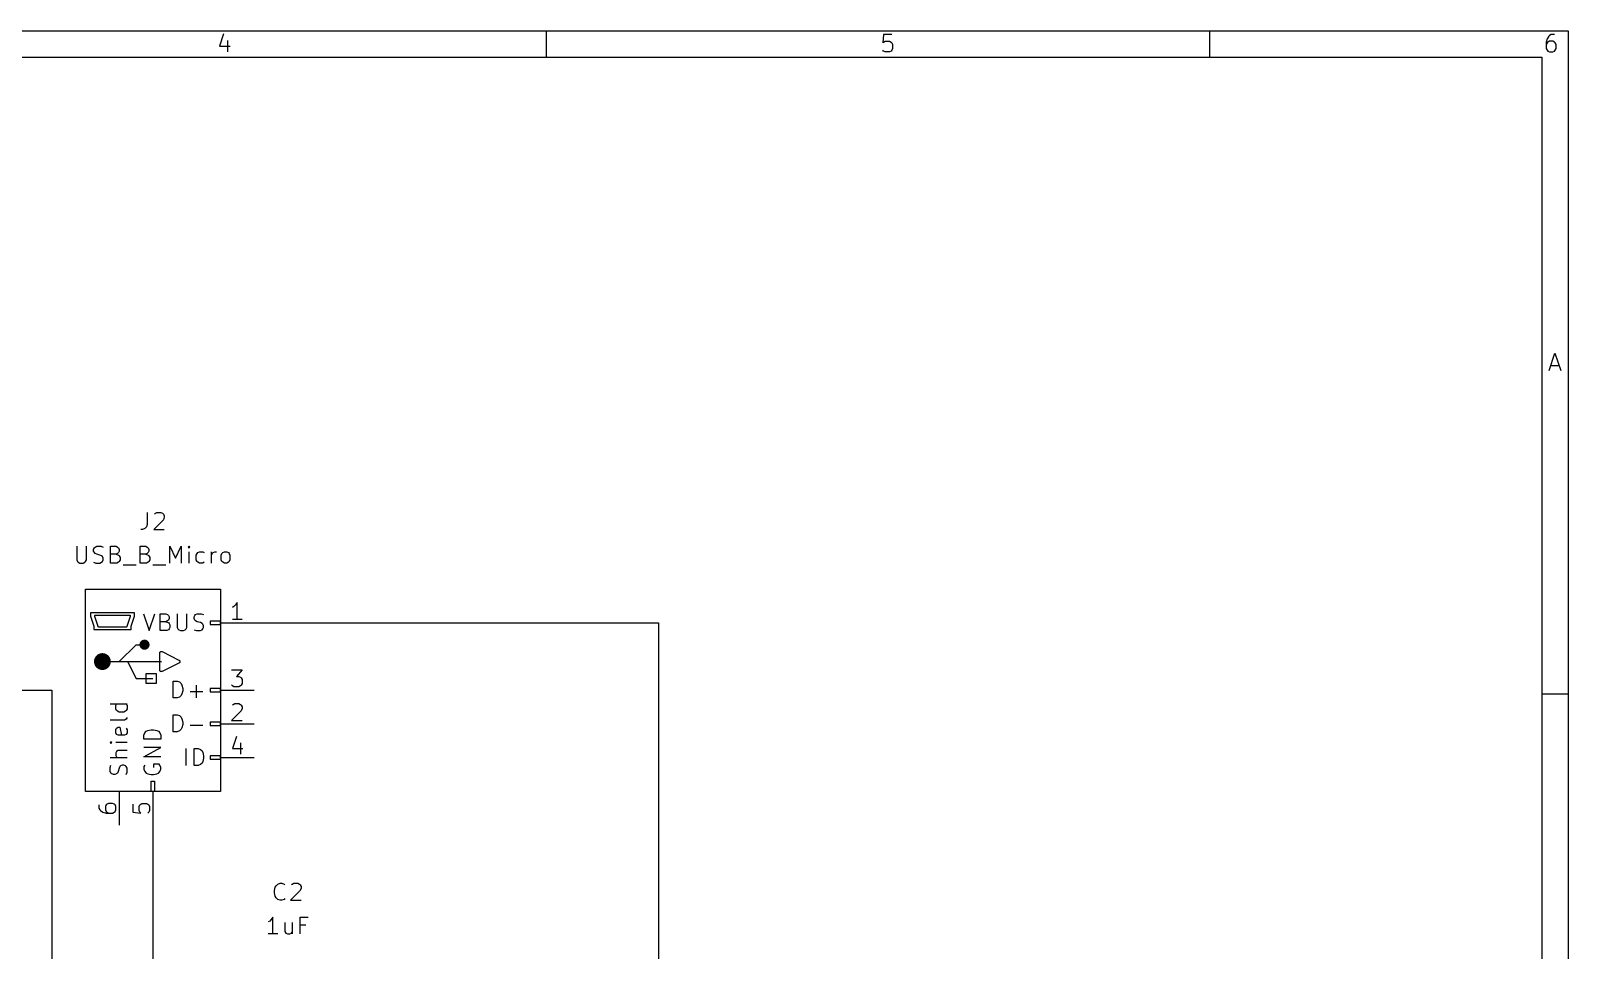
# Model space of a CAD drawing. Extents: x 0.4 to 11.3, y -7.9 to -0.4.
# Drawn here: x 6.737 to 11.299, y -3.121 to -0.394 of the extents above; entities that cross this region are included whole.
import ezdxf

# ---------------------------------------------------------------- set-up
doc = ezdxf.new("R2010")
doc.units = 0
doc.header["$MEASUREMENT"] = 0
for name, color, linetype in [('CYAN2', 4, 'CONTINUOUS'), ('GREEN3', 91, 'CONTINUOUS'), ('LYELLOW', 51, 'CONTINUOUS'), ('RED2', 1, 'CONTINUOUS'), ('RED3', 11, 'CONTINUOUS')]:
    doc.layers.add(name, color=color, linetype=linetype)

msp = doc.modelspace()

# ---------------------------------------------------------------- linework, layer by layer
at = {"layer": 'CYAN2', "linetype": 'CONTINUOUS'}
for p, q in [((7.0833, -1.8228), (7.0833, -1.8585)), ((7.1071, -1.8252), (7.1119, -1.8228)), ((7.1119, -1.8228), (7.1238, -1.8228)), ((7.1238, -1.8228), (7.1286, -1.8252)), ((7.081, -1.8657), (7.0762, -1.8704)), ((7.0833, -1.8585), (7.081, -1.8657)), ((7.131, -1.8442), (7.1024, -1.8728)), ((7.1048, -1.8276), (7.1071, -1.8252)), ((7.1286, -1.8252), (7.131, -1.8276)), ((7.131, -1.8276), (7.1333, -1.8323)), ((7.1333, -1.8371), (7.131, -1.8442)), ((7.1333, -1.8323), (7.1333, -1.8371)), ((7.069, -1.8728), (7.0643, -1.8728)), ((7.0762, -1.8704), (7.069, -1.8728)), ((7.1024, -1.8728), (7.1333, -1.8728)), ((6.8738, -1.9228), (6.8738, -1.9633)), ((6.9024, -1.9633), (6.9024, -1.9228)), ((6.9238, -1.9323), (6.9262, -1.9276)), ((6.9238, -1.9371), (6.9238, -1.9323)), ((6.9262, -1.9419), (6.9238, -1.9371)), ((6.9262, -1.9276), (6.9286, -1.9252)), ((6.9286, -1.9442), (6.9262, -1.9419)), ((6.9286, -1.9252), (6.9333, -1.9228)), ((6.9333, -1.9466), (6.9286, -1.9442)), ((6.9333, -1.9228), (6.9452, -1.9228)), ((6.9429, -1.949), (6.9333, -1.9466)), ((6.9476, -1.9514), (6.9429, -1.949)), ((6.9452, -1.9228), (6.9524, -1.9252)), ((6.95, -1.9538), (6.9476, -1.9514)), ((6.9524, -1.9585), (6.95, -1.9538)), ((6.9524, -1.9633), (6.9524, -1.9585)), ((6.9738, -1.9728), (6.9738, -1.9228)), ((6.9738, -1.9228), (6.9905, -1.9228)), ((6.9905, -1.9466), (6.9738, -1.9466)), ((6.9905, -1.9228), (6.9952, -1.9252)), ((6.9952, -1.9442), (6.9905, -1.9466)), ((6.9905, -1.9466), (6.9976, -1.949)), ((6.9952, -1.9252), (6.9976, -1.9276)), ((6.9976, -1.9419), (6.9952, -1.9442)), ((6.9976, -1.9276), (7, -1.9323)), ((7, -1.9371), (6.9976, -1.9419)), ((6.9976, -1.949), (7, -1.9514)), ((7, -1.9323), (7, -1.9371)), ((7, -1.9514), (7.0024, -1.9561)), ((7.0024, -1.9561), (7.0024, -1.9633)), ((7.0619, -1.9728), (7.0619, -1.9228)), ((7.0619, -1.9228), (7.0786, -1.9228)), ((7.0786, -1.9466), (7.0619, -1.9466)), ((7.0786, -1.9228), (7.0833, -1.9252)), ((7.0833, -1.9442), (7.0786, -1.9466)), ((7.0786, -1.9466), (7.0857, -1.949)), ((7.0833, -1.9252), (7.0857, -1.9276)), ((7.0857, -1.9419), (7.0833, -1.9442)), ((7.0857, -1.9276), (7.0881, -1.9323)), ((7.0881, -1.9371), (7.0857, -1.9419)), ((7.0857, -1.949), (7.0881, -1.9514)), ((7.0881, -1.9323), (7.0881, -1.9371)), ((7.0881, -1.9514), (7.0905, -1.9561)), ((7.0905, -1.9561), (7.0905, -1.9633)), ((7.15, -1.9728), (7.15, -1.9228)), ((7.15, -1.9228), (7.1667, -1.9585)), ((7.1667, -1.9585), (7.1833, -1.9228)), ((7.1833, -1.9228), (7.1833, -1.9728)), ((7.2071, -1.9228), (7.2048, -1.9252)), ((7.2048, -1.9252), (7.2071, -1.9276)), ((7.2095, -1.9252), (7.2071, -1.9228)), ((7.2071, -1.9228), (7.2071, -1.9276)), ((7.2071, -1.9276), (7.2095, -1.9252)), ((7.2071, -1.9728), (7.2071, -1.9395)), ((7.2286, -1.949), (7.2309, -1.9442)), ((7.2286, -1.9633), (7.2286, -1.949)), ((7.2309, -1.9442), (7.2333, -1.9419)), ((7.2333, -1.9419), (7.2381, -1.9395)), ((7.2381, -1.9395), (7.2476, -1.9395)), ((7.2476, -1.9395), (7.2524, -1.9419)), ((7.2738, -1.9728), (7.2738, -1.9395)), ((7.2738, -1.949), (7.2762, -1.9442)), ((7.2762, -1.9442), (7.2786, -1.9419)), ((7.2786, -1.9419), (7.2833, -1.9395)), ((7.2833, -1.9395), (7.2881, -1.9395)), ((7.3024, -1.949), (7.3048, -1.9442)), ((7.3024, -1.9633), (7.3024, -1.949)), ((7.3048, -1.9442), (7.3071, -1.9419)), ((7.3071, -1.9419), (7.3119, -1.9395)), ((7.3119, -1.9395), (7.319, -1.9395)), ((7.319, -1.9395), (7.3238, -1.9419)), ((7.3238, -1.9419), (7.3262, -1.9442)), ((7.3262, -1.9442), (7.3286, -1.949)), ((7.3286, -1.949), (7.3286, -1.9633)), ((6.8738, -1.9633), (6.8762, -1.968)), ((6.8762, -1.968), (6.8786, -1.9704)), ((6.8786, -1.9704), (6.8833, -1.9728)), ((6.8833, -1.9728), (6.8929, -1.9728)), ((6.8929, -1.9728), (6.8976, -1.9704)), ((6.8976, -1.9704), (6.9, -1.968)), ((6.9, -1.968), (6.9024, -1.9633)), ((6.9238, -1.9704), (6.931, -1.9728)), ((6.931, -1.9728), (6.9429, -1.9728)), ((6.9429, -1.9728), (6.9476, -1.9704)), ((6.9476, -1.9704), (6.95, -1.968)), ((6.95, -1.968), (6.9524, -1.9633)), ((6.9929, -1.9728), (6.9738, -1.9728)), ((6.9976, -1.9704), (6.9929, -1.9728)), ((7, -1.968), (6.9976, -1.9704)), ((7.0024, -1.9633), (7, -1.968)), ((7.0119, -1.9776), (7.05, -1.9776)), ((7.0809, -1.9728), (7.0619, -1.9728)), ((7.0857, -1.9704), (7.0809, -1.9728)), ((7.0881, -1.968), (7.0857, -1.9704)), ((7.0905, -1.9633), (7.0881, -1.968)), ((7.1, -1.9776), (7.1381, -1.9776)), ((7.2309, -1.968), (7.2286, -1.9633)), ((7.2333, -1.9704), (7.2309, -1.968)), ((7.2381, -1.9728), (7.2333, -1.9704)), ((7.2476, -1.9728), (7.2381, -1.9728)), ((7.2524, -1.9704), (7.2476, -1.9728)), ((7.3048, -1.968), (7.3024, -1.9633)), ((7.3071, -1.9704), (7.3048, -1.968)), ((7.3119, -1.9728), (7.3071, -1.9704)), ((7.319, -1.9728), (7.3119, -1.9728)), ((7.3238, -1.9704), (7.319, -1.9728)), ((7.3262, -1.968), (7.3238, -1.9704)), ((7.3286, -1.9633), (7.3262, -1.968)), ((7.0719, -2.1231), (7.0886, -2.1731)), ((7.0886, -2.1731), (7.1052, -2.1231)), ((7.1219, -2.1731), (7.1219, -2.1231)), ((7.1219, -2.1231), (7.1386, -2.1231)), ((7.1386, -2.1231), (7.1433, -2.1255)), ((7.1433, -2.1255), (7.1457, -2.1279)), ((7.1457, -2.1422), (7.1433, -2.1446)), ((7.1457, -2.1279), (7.1481, -2.1327)), ((7.1481, -2.1374), (7.1457, -2.1422)), ((7.1481, -2.1327), (7.1481, -2.1374)), ((7.1719, -2.1231), (7.1719, -2.1636)), ((7.2005, -2.1636), (7.2005, -2.1231)), ((7.2219, -2.1327), (7.2243, -2.1279)), ((7.2219, -2.1374), (7.2219, -2.1327)), ((7.2243, -2.1422), (7.2219, -2.1374)), ((7.2243, -2.1279), (7.2267, -2.1255)), ((7.2267, -2.1446), (7.2243, -2.1422)), ((7.2267, -2.1255), (7.2314, -2.1231)), ((7.2314, -2.1231), (7.2433, -2.1231)), ((7.2433, -2.1231), (7.2505, -2.1255)), ((7.1386, -2.1469), (7.1219, -2.1469)), ((7.1409, -2.1731), (7.1219, -2.1731)), ((7.1433, -2.1446), (7.1386, -2.1469)), ((7.1386, -2.1469), (7.1457, -2.1493)), ((7.1457, -2.1708), (7.1409, -2.1731)), ((7.1457, -2.1493), (7.1481, -2.1517)), ((7.1481, -2.1684), (7.1457, -2.1708)), ((7.1481, -2.1517), (7.1505, -2.1565)), ((7.1505, -2.1636), (7.1481, -2.1684)), ((7.1505, -2.1565), (7.1505, -2.1636)), ((7.1719, -2.1636), (7.1743, -2.1684)), ((7.1743, -2.1684), (7.1767, -2.1708)), ((7.1767, -2.1708), (7.1814, -2.1731)), ((7.1814, -2.1731), (7.1909, -2.1731)), ((7.1909, -2.1731), (7.1957, -2.1708)), ((7.1957, -2.1708), (7.1981, -2.1684)), ((7.1981, -2.1684), (7.2005, -2.1636)), ((7.2219, -2.1708), (7.229, -2.1731)), ((7.2314, -2.1469), (7.2267, -2.1446)), ((7.229, -2.1731), (7.241, -2.1731)), ((7.241, -2.1493), (7.2314, -2.1469)), ((7.2457, -2.1517), (7.241, -2.1493)), ((7.241, -2.1731), (7.2457, -2.1708)), ((7.2481, -2.1541), (7.2457, -2.1517)), ((7.2457, -2.1708), (7.2481, -2.1684)), ((7.2505, -2.1588), (7.2481, -2.1541)), ((7.2481, -2.1684), (7.2505, -2.1636)), ((7.2505, -2.1636), (7.2505, -2.1588)), ((7.16, -2.3731), (7.16, -2.3231)), ((7.16, -2.3231), (7.1719, -2.3231)), ((7.1719, -2.3231), (7.179, -2.3255)), ((7.179, -2.3255), (7.1838, -2.3303)), ((7.179, -2.3708), (7.1719, -2.3731)), ((7.1838, -2.366), (7.179, -2.3708)), ((7.1838, -2.3303), (7.1862, -2.335)), ((7.1862, -2.3612), (7.1838, -2.366)), ((7.1862, -2.335), (7.1886, -2.3446)), ((7.1886, -2.3517), (7.1862, -2.3612)), ((7.1886, -2.3446), (7.1886, -2.3517)), ((7.21, -2.3541), (7.2481, -2.3541)), ((7.229, -2.3731), (7.229, -2.335)), ((7.0231, -2.391), (6.9731, -2.391)), ((6.9898, -2.3957), (6.9922, -2.391)), ((6.9898, -2.4052), (6.9898, -2.3957)), ((6.9922, -2.41), (6.9898, -2.4052)), ((6.9946, -2.4124), (6.9922, -2.41)), ((6.9993, -2.4148), (6.9946, -2.4124)), ((7.0136, -2.4148), (6.9993, -2.4148)), ((7.0184, -2.4124), (7.0136, -2.4148)), ((7.0208, -2.41), (7.0184, -2.4124)), ((7.0208, -2.391), (7.0231, -2.3957)), ((7.0231, -2.4052), (7.0208, -2.41)), ((7.0231, -2.3957), (7.0231, -2.4052)), ((7.1719, -2.3731), (7.16, -2.3731)), ((7.016, -2.4386), (6.9731, -2.4386)), ((6.9898, -2.4671), (6.9922, -2.4624)), ((6.9922, -2.4624), (6.9969, -2.46)), ((6.9969, -2.46), (7.0017, -2.46)), ((7.0017, -2.46), (7.0065, -2.4838)), ((7.0208, -2.4362), (7.016, -2.4386)), ((7.0231, -2.4314), (7.0208, -2.4362)), ((7.0208, -2.4624), (7.0231, -2.4671)), ((7.16, -2.4731), (7.16, -2.4231)), ((7.16, -2.4231), (7.1719, -2.4231)), ((7.1719, -2.4231), (7.179, -2.4255)), ((7.179, -2.4255), (7.1838, -2.4303)), ((7.1838, -2.4303), (7.1862, -2.435)), ((7.1862, -2.4612), (7.1838, -2.466)), ((7.1862, -2.435), (7.1886, -2.4446)), ((7.1886, -2.4517), (7.1862, -2.4612)), ((7.1886, -2.4446), (7.1886, -2.4517)), ((7.21, -2.4541), (7.2481, -2.4541)), ((6.9755, -2.5029), (6.9731, -2.5052)), ((6.9731, -2.5052), (6.9755, -2.5076)), ((6.9731, -2.5052), (6.9779, -2.5052)), ((6.9779, -2.5052), (6.9755, -2.5029)), ((6.9755, -2.5076), (6.9779, -2.5052)), ((6.9898, -2.4767), (6.9898, -2.4671)), ((6.9922, -2.4814), (6.9898, -2.4767)), ((7.0231, -2.5052), (6.9898, -2.5052)), ((6.9969, -2.4838), (6.9922, -2.4814)), ((7.016, -2.4838), (6.9969, -2.4838)), ((7.0208, -2.4814), (7.016, -2.4838)), ((7.0231, -2.4767), (7.0208, -2.4814)), ((7.0231, -2.4671), (7.0231, -2.4767)), ((7.0731, -2.4838), (7.0755, -2.4767)), ((7.0731, -2.4957), (7.0731, -2.4838)), ((7.1231, -2.4957), (7.0731, -2.4957)), ((7.0755, -2.4767), (7.0803, -2.4719)), ((7.0803, -2.4719), (7.085, -2.4695)), ((7.085, -2.4695), (7.0946, -2.4671)), ((7.0946, -2.4671), (7.1017, -2.4671)), ((7.1017, -2.4671), (7.1112, -2.4695)), ((7.1112, -2.4695), (7.116, -2.4719)), ((7.116, -2.4719), (7.1208, -2.4767)), ((7.1208, -2.4767), (7.1231, -2.4838)), ((7.1231, -2.4838), (7.1231, -2.4957)), ((7.1719, -2.4731), (7.16, -2.4731)), ((7.179, -2.4708), (7.1719, -2.4731)), ((7.1838, -2.466), (7.179, -2.4708)), ((7.0231, -2.5505), (6.9731, -2.5505)), ((6.9922, -2.5314), (6.9898, -2.5362)), ((6.9898, -2.5362), (6.9898, -2.5433)), ((6.9898, -2.5433), (6.9922, -2.5481)), ((6.9969, -2.529), (6.9922, -2.5314)), ((6.9922, -2.5481), (6.9946, -2.5505)), ((7.0231, -2.529), (6.9969, -2.529)), ((7.0731, -2.5481), (7.1231, -2.5195)), ((7.1231, -2.5195), (7.0731, -2.5195)), ((7.1231, -2.5481), (7.0731, -2.5481)), ((7.1981, -2.5731), (7.1981, -2.5231)), ((7.2219, -2.5731), (7.2219, -2.5231)), ((7.2219, -2.5231), (7.2338, -2.5231)), ((7.2338, -2.5231), (7.2409, -2.5255)), ((7.2409, -2.5255), (7.2457, -2.5303)), ((7.2457, -2.5303), (7.2481, -2.535)), ((7.2481, -2.535), (7.2505, -2.5446)), ((7.2505, -2.5517), (7.2481, -2.5612)), ((7.2505, -2.5446), (7.2505, -2.5517)), ((6.9731, -2.579), (6.9755, -2.5719)), ((6.9731, -2.5909), (6.9731, -2.579)), ((6.9755, -2.5957), (6.9731, -2.5909)), ((6.9779, -2.5981), (6.9755, -2.5957)), ((6.9827, -2.6005), (6.9779, -2.5981)), ((6.9922, -2.5981), (6.9874, -2.6005)), ((6.9946, -2.5957), (6.9922, -2.5981)), ((6.9969, -2.5909), (6.9946, -2.5957)), ((6.9993, -2.5814), (6.9969, -2.5909)), ((7.0017, -2.5767), (6.9993, -2.5814)), ((7.0041, -2.5743), (7.0017, -2.5767)), ((7.0088, -2.5719), (7.0041, -2.5743)), ((7.0136, -2.5719), (7.0088, -2.5719)), ((7.0184, -2.5743), (7.0136, -2.5719)), ((7.0208, -2.5767), (7.0184, -2.5743)), ((7.0231, -2.5814), (7.0208, -2.5767)), ((7.0208, -2.6005), (7.0231, -2.5933)), ((7.0231, -2.5933), (7.0231, -2.5814)), ((7.0755, -2.5719), (7.0731, -2.5767)), ((7.0731, -2.5767), (7.0731, -2.5838)), ((7.0731, -2.5838), (7.0755, -2.5909)), ((7.0755, -2.5909), (7.0803, -2.5957)), ((7.0803, -2.5957), (7.085, -2.5981)), ((7.085, -2.5981), (7.0946, -2.6005)), ((7.1184, -2.5695), (7.1017, -2.5695)), ((7.1017, -2.5695), (7.1017, -2.579)), ((7.1017, -2.6005), (7.1112, -2.5981)), ((7.1112, -2.5981), (7.116, -2.5957)), ((7.116, -2.5957), (7.1208, -2.5909)), ((7.1208, -2.5719), (7.1184, -2.5695)), ((7.1231, -2.579), (7.1208, -2.5719)), ((7.1208, -2.5909), (7.1231, -2.5838)), ((7.1231, -2.5838), (7.1231, -2.579)), ((7.2338, -2.5731), (7.2219, -2.5731)), ((7.2409, -2.5708), (7.2338, -2.5731)), ((7.2457, -2.566), (7.2409, -2.5708)), ((7.2481, -2.5612), (7.2457, -2.566)), ((6.9874, -2.6005), (6.9827, -2.6005)), ((7.0946, -2.6005), (7.1017, -2.6005)), ((7.4607, -2.9442), (7.4631, -2.9347)), ((7.4607, -2.9514), (7.4607, -2.9442)), ((7.4631, -2.9609), (7.4607, -2.9514)), ((7.4631, -2.9347), (7.4655, -2.9299)), ((7.4655, -2.9657), (7.4631, -2.9609)), ((7.4655, -2.9299), (7.4702, -2.9252)), ((7.4702, -2.9252), (7.4774, -2.9228)), ((7.4774, -2.9228), (7.4821, -2.9228)), ((7.4821, -2.9228), (7.4893, -2.9252)), ((7.4893, -2.9252), (7.4917, -2.9276)), ((7.5369, -2.9442), (7.5083, -2.9728)), ((7.5107, -2.9276), (7.5131, -2.9252)), ((7.5131, -2.9252), (7.5179, -2.9228)), ((7.5179, -2.9228), (7.5298, -2.9228)), ((7.5298, -2.9228), (7.5345, -2.9252)), ((7.5345, -2.9252), (7.5369, -2.9276)), ((7.5369, -2.9276), (7.5393, -2.9323)), ((7.5393, -2.9371), (7.5369, -2.9442)), ((7.5393, -2.9323), (7.5393, -2.9371)), ((7.4702, -2.9704), (7.4655, -2.9657)), ((7.4774, -2.9728), (7.4702, -2.9704)), ((7.4821, -2.9728), (7.4774, -2.9728)), ((7.4893, -2.9704), (7.4821, -2.9728)), ((7.4917, -2.968), (7.4893, -2.9704)), ((7.5083, -2.9728), (7.5393, -2.9728)), ((7.4464, -3.0347), (7.4417, -3.0371)), ((7.4512, -3.0299), (7.4464, -3.0347)), ((7.456, -3.0228), (7.4512, -3.0299)), ((7.456, -3.0728), (7.456, -3.0228)), ((7.4917, -3.0395), (7.4917, -3.0657)), ((7.5131, -3.0395), (7.5131, -3.0728)), ((7.5369, -3.0728), (7.5369, -3.0228)), ((7.5369, -3.0228), (7.5607, -3.0228)), ((7.5536, -3.0466), (7.5369, -3.0466)), ((7.4702, -3.0728), (7.4417, -3.0728)), ((7.4917, -3.0657), (7.494, -3.0704)), ((7.494, -3.0704), (7.4988, -3.0728)), ((7.4988, -3.0728), (7.506, -3.0728)), ((7.506, -3.0728), (7.5107, -3.0704)), ((7.5107, -3.0704), (7.5131, -3.068))]:
    msp.add_line(p, q, dxfattribs=at)
at = {"layer": 'GREEN3', "linetype": 'CONTINUOUS'}
for p, q in [((7.4, -2.15), (8.6, -2.15)), ((8.6, -2.15), (8.6, -3.25)), ((4.4, -2.35), (6.8, -2.35)), ((6.8, -2.35), (6.8, -5.5)), ((7.1, -2.75), (7.1, -3.25))]:
    msp.add_line(p, q, dxfattribs=at)
at = {"layer": 'LYELLOW', "linetype": 'CONTINUOUS'}
for p, q in [((6.9, -2.65), (6.9, -2.05)), ((6.9, -2.05), (7.3, -2.05)), ((7.3, -2.05), (7.3, -2.65)), ((7.3, -2.65), (6.9, -2.65))]:
    msp.add_line(p, q, dxfattribs=at)
at = {"layer": 'RED2', "linetype": 'CONTINUOUS'}
for p, q in [((0.3937, -0.3937), (11.2993, -0.3937)), ((7.3093, -0.4028), (7.2971, -0.4394)), ((8.2677, -0.4724), (8.2677, -0.3937)), ((9.268, -0.4053), (9.2656, -0.4296)), ((9.2924, -0.4053), (9.268, -0.4053)), ((10.2362, -0.4724), (10.2362, -0.3937)), ((11.2414, -0.4101), (11.2365, -0.4174)), ((11.2439, -0.4077), (11.2414, -0.4101)), ((11.2487, -0.4053), (11.2439, -0.4077)), ((11.2585, -0.4053), (11.2487, -0.4053)), ((11.2993, -0.3937), (11.2993, -7.8743)), ((7.2971, -0.4394), (7.3288, -0.4394)), ((7.3215, -0.4223), (7.3215, -0.4564)), ((9.2656, -0.4296), (9.268, -0.4272)), ((9.268, -0.454), (9.2656, -0.4516)), ((9.268, -0.4272), (9.2729, -0.4248)), ((9.2729, -0.4564), (9.268, -0.454)), ((9.2729, -0.4248), (9.2851, -0.4248)), ((9.2851, -0.4248), (9.29, -0.4272)), ((9.29, -0.454), (9.2851, -0.4564)), ((9.29, -0.4272), (9.2924, -0.4296)), ((9.2924, -0.4516), (9.29, -0.454)), ((9.2924, -0.4296), (9.2948, -0.4345)), ((9.2948, -0.4467), (9.2924, -0.4516)), ((9.2948, -0.4345), (9.2948, -0.4467)), ((11.2365, -0.4174), (11.2341, -0.4272)), ((11.2341, -0.4272), (11.2341, -0.4467)), ((11.2365, -0.4296), (11.2341, -0.4345)), ((11.2341, -0.4467), (11.2365, -0.4516)), ((11.239, -0.4272), (11.2365, -0.4296)), ((11.2365, -0.4516), (11.239, -0.454)), ((11.2439, -0.4248), (11.239, -0.4272)), ((11.239, -0.454), (11.2439, -0.4564)), ((11.2536, -0.4248), (11.2439, -0.4248)), ((11.2585, -0.4272), (11.2536, -0.4248)), ((11.2536, -0.4564), (11.2585, -0.454)), ((11.2609, -0.4296), (11.2585, -0.4272)), ((11.2585, -0.454), (11.2609, -0.4516)), ((11.2633, -0.4345), (11.2609, -0.4296)), ((11.2609, -0.4516), (11.2633, -0.4467)), ((11.2633, -0.4467), (11.2633, -0.4345)), ((0.4724, -0.4724), (11.2206, -0.4724)), ((9.2851, -0.4564), (9.2729, -0.4564)), ((11.2206, -0.4724), (11.2206, -7.7956)), ((11.2439, -0.4564), (11.2536, -0.4564)), ((11.2429, -1.4013), (11.2599, -1.3501)), ((11.2599, -1.3501), (11.277, -1.4013)), ((11.2477, -1.3867), (11.2721, -1.3867)), ((6.9, -2.65), (6.9, -2.05)), ((6.9, -2.05), (7.3, -2.05)), ((7.3, -2.05), (7.3, -2.65)), ((6.915, -2.12), (6.915, -2.13)), ((7.045, -2.12), (6.915, -2.12)), ((6.915, -2.13), (6.925, -2.16)), ((6.927, -2.1304), (6.9271, -2.1299)), ((6.9271, -2.1305), (6.927, -2.1304)), ((6.9271, -2.1292), (6.9273, -2.1288)), ((6.9271, -2.1293), (6.9271, -2.1292)), ((6.9271, -2.1294), (6.9271, -2.1293)), ((6.9271, -2.1299), (6.9271, -2.1294)), ((6.9271, -2.1306), (6.9271, -2.1305)), ((6.9271, -2.1307), (6.9271, -2.1306)), ((6.9272, -2.1309), (6.9271, -2.1307)), ((6.9372, -2.1609), (6.9272, -2.1309)), ((6.9273, -2.1288), (6.9275, -2.1283)), ((6.9275, -2.1283), (6.9276, -2.1283)), ((6.9276, -2.1282), (6.928, -2.1278)), ((6.9276, -2.1283), (6.9276, -2.1282)), ((6.928, -2.1278), (6.9283, -2.1275)), ((6.9283, -2.1275), (6.9284, -2.1275)), ((6.9284, -2.1275), (6.9285, -2.1274)), ((6.9285, -2.1274), (6.929, -2.1272)), ((6.929, -2.1272), (6.9294, -2.1271)), ((6.9294, -2.1271), (6.9296, -2.127)), ((6.9296, -2.127), (6.9296, -2.127)), ((6.9296, -2.127), (6.9297, -2.127)), ((6.9297, -2.127), (6.93, -2.127)), ((6.93, -2.127), (7.03, -2.127)), ((7.0328, -2.1309), (7.0228, -2.1609)), ((7.03, -2.127), (7.0303, -2.127)), ((7.0303, -2.127), (7.0304, -2.127)), ((7.0304, -2.127), (7.0304, -2.127)), ((7.0304, -2.127), (7.0306, -2.1271)), ((7.0306, -2.1271), (7.0311, -2.1273)), ((7.0311, -2.1273), (7.0315, -2.1274)), ((7.0315, -2.1274), (7.0316, -2.1275)), ((7.0316, -2.1275), (7.0317, -2.1275)), ((7.0317, -2.1275), (7.032, -2.1278)), ((7.032, -2.1278), (7.0324, -2.1282)), ((7.0324, -2.1282), (7.0324, -2.1283)), ((7.0324, -2.1283), (7.0325, -2.1283)), ((7.0325, -2.1283), (7.0327, -2.1288)), ((7.0327, -2.1288), (7.0329, -2.1292)), ((7.0329, -2.1307), (7.0328, -2.1309)), ((7.0329, -2.1292), (7.0329, -2.1293)), ((7.0329, -2.1293), (7.0329, -2.1294)), ((7.0329, -2.1294), (7.0329, -2.1299)), ((7.0329, -2.1299), (7.033, -2.1304)), ((7.033, -2.1304), (7.0329, -2.1305)), ((7.0329, -2.1305), (7.0329, -2.1306)), ((7.0329, -2.1306), (7.0329, -2.1307)), ((7.035, -2.16), (7.045, -2.13)), ((7.045, -2.13), (7.045, -2.12)), ((6.925, -2.16), (6.925, -2.17)), ((6.925, -2.17), (7.035, -2.17)), ((6.9374, -2.1615), (6.9372, -2.1609)), ((6.9375, -2.1616), (6.9374, -2.1615)), ((6.9375, -2.1617), (6.9375, -2.1616)), ((6.9378, -2.162), (6.9375, -2.1617)), ((6.9382, -2.1624), (6.9378, -2.162)), ((6.9383, -2.1624), (6.9382, -2.1624)), ((6.9383, -2.1625), (6.9383, -2.1624)), ((6.9388, -2.1627), (6.9383, -2.1625)), ((6.9392, -2.1629), (6.9388, -2.1627)), ((6.9393, -2.1629), (6.9392, -2.1629)), ((6.9394, -2.1629), (6.9393, -2.1629)), ((6.94, -2.163), (6.9394, -2.1629)), ((7.02, -2.163), (6.94, -2.163)), ((7.0206, -2.1629), (7.02, -2.163)), ((7.0207, -2.1629), (7.0206, -2.1629)), ((7.0208, -2.1629), (7.0207, -2.1629)), ((7.0212, -2.1627), (7.0208, -2.1629)), ((7.0217, -2.1625), (7.0212, -2.1627)), ((7.0218, -2.1624), (7.0217, -2.1624)), ((7.0217, -2.1624), (7.0217, -2.1625)), ((7.0222, -2.162), (7.0218, -2.1624)), ((7.0225, -2.1617), (7.0222, -2.162)), ((7.0226, -2.1615), (7.0225, -2.1616)), ((7.0225, -2.1616), (7.0225, -2.1617)), ((7.0228, -2.1609), (7.0226, -2.1615)), ((7.035, -2.17), (7.035, -2.16)), ((7.3, -2.145), (7.27, -2.145)), ((7.27, -2.145), (7.27, -2.155)), ((7.27, -2.155), (7.3, -2.155)), ((7.3, -2.155), (7.3, -2.145)), ((7.3, -2.15), (7.4, -2.15)), ((7, -2.265), (7.05, -2.215)), ((7.05, -2.215), (7.075, -2.215)), ((7.1233, -2.2354), (7.124, -2.2351)), ((7.124, -2.2351), (7.1242, -2.2351)), ((7.1242, -2.2351), (7.1244, -2.235)), ((7.1244, -2.235), (7.1252, -2.2351)), ((7.1252, -2.2351), (7.126, -2.2351)), ((7.126, -2.2351), (7.1261, -2.2352)), ((7.1261, -2.2352), (7.1263, -2.2352)), ((7.1263, -2.2352), (7.1272, -2.2355)), ((6.975, -2.265), (7, -2.265)), ((7, -2.265), (7.025, -2.265)), ((7.025, -2.265), (7.05, -2.315)), ((7.025, -2.265), (7.125, -2.265)), ((7.12, -2.24), (7.1201, -2.239)), ((7.12, -2.29), (7.12, -2.24)), ((7.1201, -2.239), (7.1202, -2.2389)), ((7.1202, -2.2387), (7.1205, -2.238)), ((7.1202, -2.2389), (7.1202, -2.2387)), ((7.1205, -2.238), (7.1208, -2.2372)), ((7.1208, -2.2372), (7.121, -2.2371)), ((7.121, -2.2369), (7.1217, -2.2364)), ((7.121, -2.2371), (7.121, -2.2369)), ((7.1217, -2.2364), (7.1222, -2.2358)), ((7.1222, -2.2358), (7.1224, -2.2358)), ((7.1224, -2.2358), (7.1225, -2.2357)), ((7.1225, -2.2357), (7.1233, -2.2354)), ((7.1272, -2.2355), (7.1772, -2.2605)), ((7.1772, -2.2695), (7.1272, -2.2945)), ((7.1772, -2.2605), (7.1774, -2.2606)), ((7.1774, -2.2694), (7.1772, -2.2695)), ((7.1774, -2.2606), (7.1775, -2.2607)), ((7.1775, -2.2693), (7.1774, -2.2694)), ((7.1775, -2.2607), (7.1776, -2.2607)), ((7.1776, -2.2693), (7.1775, -2.2693)), ((7.1776, -2.2607), (7.1781, -2.261)), ((7.1781, -2.269), (7.1776, -2.2693)), ((7.1781, -2.261), (7.1785, -2.2615)), ((7.1785, -2.2685), (7.1781, -2.269)), ((7.1785, -2.2615), (7.179, -2.2619)), ((7.179, -2.2681), (7.1785, -2.2685)), ((7.179, -2.2619), (7.1791, -2.2623)), ((7.1791, -2.2677), (7.179, -2.2681)), ((7.1791, -2.2623), (7.1793, -2.2625)), ((7.1793, -2.2675), (7.1791, -2.2677)), ((7.1793, -2.2625), (7.1795, -2.2631)), ((7.1795, -2.2669), (7.1793, -2.2675)), ((7.1795, -2.2631), (7.1798, -2.2637)), ((7.1798, -2.2663), (7.1795, -2.2669)), ((7.1798, -2.2637), (7.1798, -2.264)), ((7.1798, -2.264), (7.18, -2.2644)), ((7.18, -2.2656), (7.1798, -2.266)), ((7.1798, -2.266), (7.1798, -2.2663)), ((7.18, -2.2644), (7.1799, -2.265)), ((7.1799, -2.265), (7.18, -2.2656)), ((7.05, -2.315), (7.1, -2.315)), ((7.08, -2.33), (7.08, -2.3)), ((7.08, -2.3), (7.11, -2.3)), ((7.11, -2.3), (7.11, -2.33)), ((7.1201, -2.291), (7.12, -2.29)), ((7.1202, -2.2911), (7.1201, -2.291)), ((7.1202, -2.2913), (7.1202, -2.2911)), ((7.1205, -2.292), (7.1202, -2.2913)), ((7.1208, -2.2928), (7.1205, -2.292)), ((7.121, -2.2929), (7.1208, -2.2928)), ((7.121, -2.2931), (7.121, -2.2929)), ((7.1217, -2.2936), (7.121, -2.2931)), ((7.1222, -2.2942), (7.1217, -2.2936)), ((7.1224, -2.2942), (7.1222, -2.2942)), ((7.1225, -2.2943), (7.1224, -2.2942)), ((7.1233, -2.2946), (7.1225, -2.2943)), ((7.124, -2.2949), (7.1233, -2.2946)), ((7.1242, -2.2949), (7.124, -2.2949)), ((7.1244, -2.295), (7.1242, -2.2949)), ((7.1252, -2.2949), (7.1244, -2.295)), ((7.126, -2.2949), (7.1252, -2.2949)), ((7.1261, -2.2948), (7.126, -2.2949)), ((7.1263, -2.2948), (7.1261, -2.2948)), ((7.1272, -2.2945), (7.1263, -2.2948)), ((7.11, -2.33), (7.08, -2.33)), ((7.3, -2.345), (7.27, -2.345)), ((7.27, -2.345), (7.27, -2.355)), ((7.27, -2.355), (7.3, -2.355)), ((7.3, -2.355), (7.3, -2.345)), ((7.3, -2.35), (7.4, -2.35)), ((11.2993, -2.3622), (11.2206, -2.3622)), ((7.3, -2.445), (7.27, -2.445)), ((7.27, -2.445), (7.27, -2.455)), ((7.27, -2.455), (7.3, -2.455)), ((7.3, -2.455), (7.3, -2.445)), ((7.3, -2.45), (7.4, -2.45)), ((7.3, -2.545), (7.27, -2.545)), ((7.27, -2.545), (7.27, -2.555)), ((7.3, -2.555), (7.3, -2.545)), ((7.3, -2.55), (7.4, -2.55)), ((7.27, -2.555), (7.3, -2.555)), ((7.095, -2.65), (7.095, -2.62)), ((7.095, -2.62), (7.105, -2.62)), ((7.105, -2.62), (7.105, -2.65)), ((7.3, -2.65), (6.9, -2.65)), ((7, -2.65), (7, -2.75)), ((7.105, -2.65), (7.095, -2.65)), ((7.1, -2.65), (7.1, -2.75))]:
    msp.add_line(p, q, dxfattribs=at)
at = {"layer": 'RED2'}
for points, const_width in [([(7.0675, -2.215, 1), (7.0825, -2.215, 1)], 0.015), ([(6.9375, -2.265, 1), (6.9625, -2.265, 1)], 0.025)]:
    msp.add_lwpolyline(points, format="xyb", close=True, dxfattribs=dict(at, const_width=const_width))
at = {"layer": 'RED3', "linetype": 'CONTINUOUS'}
for p, q in [((7.3452, -2.097), (7.3405, -2.1018)), ((7.35, -2.0899), (7.3452, -2.097)), ((7.35, -2.1399), (7.35, -2.0899)), ((7.3405, -2.1018), (7.3357, -2.1042)), ((7.3643, -2.1399), (7.3357, -2.1399)), ((7.3333, -2.2899), (7.3643, -2.2899)), ((7.3643, -2.2899), (7.3476, -2.3089)), ((7.3476, -2.3089), (7.3548, -2.3089)), ((7.3548, -2.3089), (7.3595, -2.3113)), ((7.3595, -2.3113), (7.3619, -2.3137)), ((7.3619, -2.3137), (7.3643, -2.3184)), ((7.3643, -2.3184), (7.3643, -2.3304)), ((7.3357, -2.3375), (7.3333, -2.3351)), ((7.3405, -2.3399), (7.3357, -2.3375)), ((7.3548, -2.3399), (7.3405, -2.3399)), ((7.3595, -2.3375), (7.3548, -2.3399)), ((7.3619, -2.3351), (7.3595, -2.3375)), ((7.3643, -2.3304), (7.3619, -2.3351)), ((7.3619, -2.4113), (7.3333, -2.4399)), ((7.3357, -2.3946), (7.3381, -2.3923)), ((7.3381, -2.3923), (7.3429, -2.3899)), ((7.3429, -2.3899), (7.3548, -2.3899)), ((7.3548, -2.3899), (7.3595, -2.3923)), ((7.3595, -2.3923), (7.3619, -2.3946)), ((7.3619, -2.3946), (7.3643, -2.3994)), ((7.3643, -2.4042), (7.3619, -2.4113)), ((7.3643, -2.3994), (7.3643, -2.4042)), ((7.3333, -2.4399), (7.3643, -2.4399)), ((7.3476, -2.4875), (7.3357, -2.5232)), ((7.3595, -2.5065), (7.3595, -2.5399)), ((7.3357, -2.5232), (7.3667, -2.5232)), ((6.9399, -2.6905), (6.9399, -2.7)), ((6.9613, -2.6905), (6.9589, -2.6952)), ((6.9637, -2.6881), (6.9613, -2.6905)), ((6.9684, -2.6857), (6.9637, -2.6881)), ((6.9804, -2.6857), (6.9684, -2.6857)), ((6.9851, -2.6881), (6.9804, -2.6857)), ((6.9875, -2.6905), (6.9851, -2.6881)), ((6.9899, -2.6952), (6.9875, -2.6905)), ((7.0399, -2.6881), (7.0399, -2.7119)), ((7.0589, -2.6952), (7.0613, -2.6905)), ((7.0613, -2.6905), (7.0637, -2.6881)), ((7.0637, -2.6881), (7.0684, -2.6857)), ((7.0684, -2.6857), (7.0804, -2.6857)), ((7.0804, -2.6857), (7.0851, -2.6881)), ((7.0851, -2.6881), (7.0875, -2.6905)), ((7.0875, -2.6905), (7.0899, -2.6952)), ((6.9399, -2.7), (6.9423, -2.7048)), ((6.9423, -2.7048), (6.9446, -2.7071)), ((6.9446, -2.7071), (6.9518, -2.7119)), ((6.9518, -2.7119), (6.9613, -2.7143)), ((6.9589, -2.6952), (6.9589, -2.7048)), ((6.9589, -2.7048), (6.9613, -2.7095)), ((6.9613, -2.7095), (6.9637, -2.7119)), ((6.9613, -2.7143), (6.9804, -2.7143)), ((6.9637, -2.7119), (6.9684, -2.7143)), ((6.9804, -2.7143), (6.9851, -2.7119)), ((6.9851, -2.7119), (6.9875, -2.7095)), ((6.9875, -2.7095), (6.9899, -2.7048)), ((6.9899, -2.7048), (6.9899, -2.6952)), ((7.0399, -2.7119), (7.0637, -2.7143)), ((7.0589, -2.7071), (7.0589, -2.6952)), ((7.0613, -2.7119), (7.0589, -2.7071)), ((7.0637, -2.7143), (7.0613, -2.7119)), ((7.0875, -2.7119), (7.0851, -2.7143)), ((7.0899, -2.7071), (7.0875, -2.7119)), ((7.0899, -2.6952), (7.0899, -2.7071))]:
    msp.add_line(p, q, dxfattribs=at)

doc.saveas('drawing.dxf')
